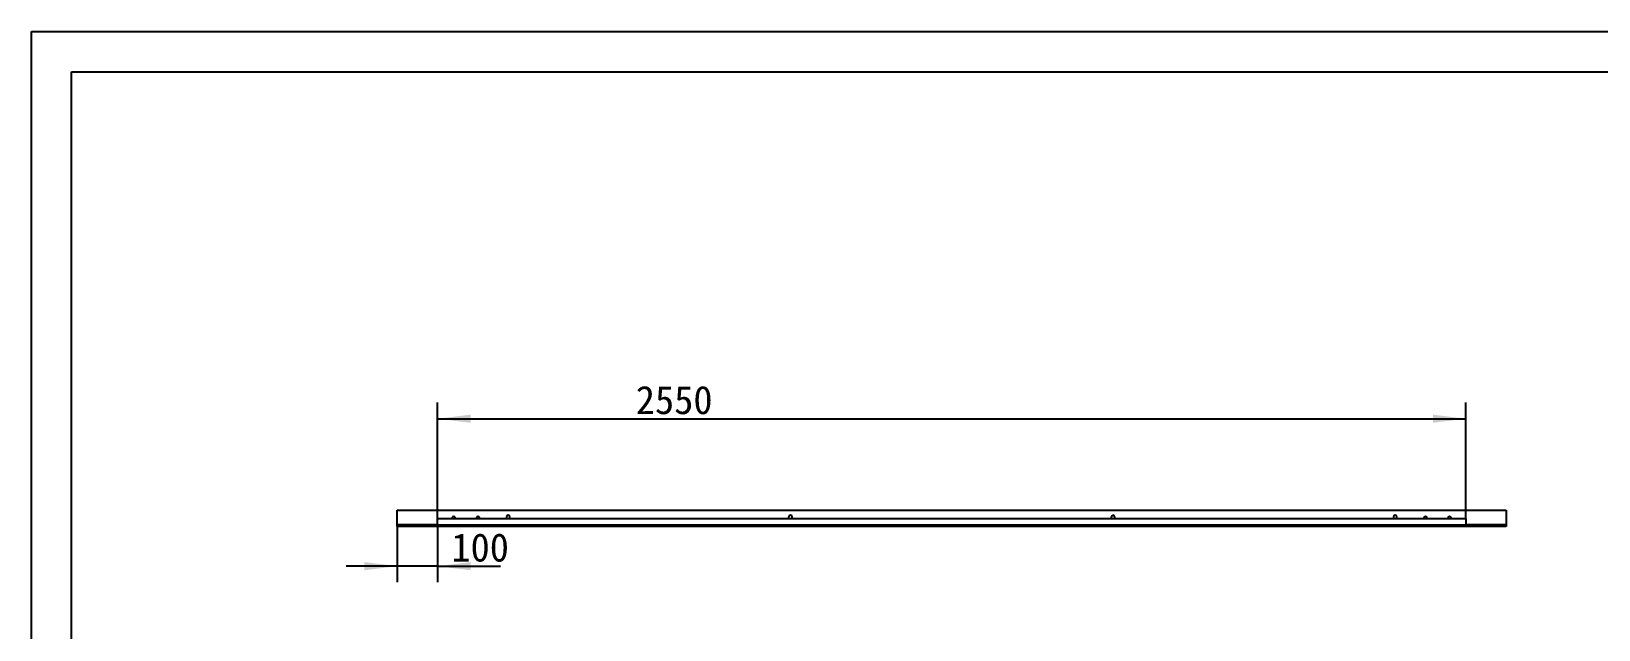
# Model space of a CAD drawing. Header units: millimetres. Extents: x 0 to 297, y 0 to 210.
# Drawn here: x 0 to 194.4, y 135.8 to 210 of the extents above; entities that cross this region are included whole.
import ezdxf

# ---------------------------------------------------------------- set-up
doc = ezdxf.new("R2010")
doc.units = ezdxf.units.MM
doc.linetypes.add('SLD-实线', pattern=[0])
doc.layers.add('图框', color=7, linetype='SLD-实线')
doc.styles.add('SLDTEXTSTYLE1', font='SIMSUN.TTC')
doc.dimstyles.new('SLDDIMSTYLE0', dxfattribs={"dimtxt": 3.5, "dimasz": 4.08, "dimexe": 0, "dimexo": 0.0625, "dimgap": 0.875, "dimtad": 2, "dimlfac": 20, "dimrnd": 1e-09, "dimzin": 12, "dimdsep": 46, "dimtxsty": 'SLDTEXTSTYLE1', "dimsah": 1, "dimcen": 0.09, "dimadec": 0, "dimazin": 3, "dimtfac": 1, "dimtofl": 0, "dimtmove": 0, "dimatfit": 3, "dimfxl": 0, "dimfrac": 2, "dimtolj": 1, "dimtzin": 12, "dimarcsym": 0})
doc.dimstyles.new('SLDDIMSTYLE1', dxfattribs={"dimtxt": 3.5, "dimasz": 4.08, "dimexe": 0, "dimexo": 0.0625, "dimgap": 0.875, "dimtad": 2, "dimlfac": 20, "dimrnd": 1e-09, "dimzin": 12, "dimdsep": 46, "dimtxsty": 'SLDTEXTSTYLE1', "dimsah": 1, "dimcen": 0.09, "dimadec": 0, "dimazin": 3, "dimtfac": 1, "dimtmove": 0, "dimatfit": 0, "dimfxl": 0, "dimfrac": 2, "dimtolj": 1, "dimtzin": 12, "dimarcsym": 0})

# ---------------------------------------------------------------- blocks, each defined once
blk = doc.blocks.new('_D')
at = {"layer": '图框'}
for p, q in [((50.38, 149.64), (50.38, 163.98)), ((177.88, 149.64), (177.88, 163.98)), ((50.38, 161.98), (177.88, 161.98))]:
    blk.add_line(p, q, dxfattribs=at)
for points in [[(50.38, 161.98), (54.46, 161.48), (54.46, 162.49)], [(177.88, 161.98), (173.8, 162.49), (173.8, 161.48)]]:
    blk.add_solid(points, dxfattribs=at)
at = {"layer": '图框', "insert": (74.95, 166.06), "char_height": 3.5, "attachment_point": 1, "style": 'SLDTEXTSTYLE1'}
blk.add_mtext('2550', dxfattribs=at)
blk = doc.blocks.new('_D_1')
at = {"layer": '图框'}
for p, q in [((45.38, 148.79), (45.38, 141.71)), ((50.38, 148.64), (50.38, 141.71)), ((45.38, 143.71), (39.03, 143.71)), ((50.38, 143.71), (45.38, 143.71)), ((50.38, 143.71), (58.19, 143.71))]:
    blk.add_line(p, q, dxfattribs=at)
for points in [[(45.38, 143.71), (41.3, 144.21), (41.3, 143.2)], [(50.38, 143.71), (54.46, 143.2), (54.46, 144.21)]]:
    blk.add_solid(points, dxfattribs=at)
at = {"layer": '图框', "insert": (52.08, 147.78), "char_height": 3.5, "attachment_point": 1, "style": 'SLDTEXTSTYLE1'}
blk.add_mtext('100', dxfattribs=at)

msp = doc.modelspace()

# ---------------------------------------------------------------- linework, layer by layer
at = {"color": 7, "linetype": 'SLD-实线', "lineweight": 25}
for p, q in [((45.37710829, 150.63524684), (182.87710829, 150.63524684)), ((45.37710829, 148.82207684), (45.37710829, 150.63524684)), ((58.90210829, 149.78524684), (58.90210829, 149.63524684)), ((59.35210829, 149.63524684), (59.35210829, 149.78524684)), ((93.90210829, 149.78524684), (93.90210829, 149.63524684)), ((94.35210829, 149.63524684), (94.35210829, 149.78524684)), ((133.90210829, 149.78524684), (133.90210829, 149.63524684)), ((134.35210829, 149.63524684), (134.35210829, 149.78524684)), ((168.90210829, 149.78524684), (168.90210829, 149.63524684)), ((169.35210829, 149.63524684), (169.35210829, 149.78524684)), ((182.87710829, 150.63524684), (182.87710829, 148.82207684)), ((50.37710829, 148.82207684), (45.37710829, 148.82207684)), ((45.37710829, 148.82207684), (45.37710829, 148.78524684)), ((45.37710829, 148.63524684), (45.37710829, 148.78524684)), ((45.37710829, 148.78524684), (45.87710829, 148.78524684)), ((45.87710829, 148.63524684), (45.37710829, 148.63524684)), ((45.87710829, 148.78524684), (45.87710829, 148.63524684)), ((50.30210829, 148.78524684), (45.87710829, 148.78524684)), ((50.30210829, 148.63524684), (45.87710829, 148.63524684)), ((50.30210829, 148.78524684), (50.30210829, 148.63524684)), ((50.37710829, 148.78524684), (50.30210829, 148.78524684)), ((50.37710829, 148.63524684), (50.30210829, 148.63524684)), ((50.37710829, 148.82207684), (50.37710829, 149.63524684)), ((50.37710829, 149.63524684), (177.87710829, 149.63524684)), ((50.37710829, 148.82207684), (177.87710829, 148.82207684)), ((50.37710829, 148.63524684), (50.37710829, 148.82207684)), ((177.87710829, 148.63524684), (50.37710829, 148.63524684)), ((177.87710829, 149.63524684), (177.87710829, 148.82207684)), ((177.87710829, 148.82207684), (177.87710829, 148.63524684)), ((182.87710829, 148.82207684), (177.87710829, 148.82207684)), ((177.95210829, 148.78524684), (177.87710829, 148.78524684)), ((177.95210829, 148.63524684), (177.87710829, 148.63524684)), ((177.95210829, 148.78524684), (177.95210829, 148.63524684)), ((182.37710829, 148.78524684), (177.95210829, 148.78524684)), ((182.37710829, 148.63524684), (177.95210829, 148.63524684)), ((182.37710829, 148.63524684), (182.37710829, 148.78524684)), ((182.37710829, 148.78524684), (182.87710829, 148.78524684)), ((182.87710829, 148.63524684), (182.37710829, 148.63524684)), ((182.87710829, 148.78524684), (182.87710829, 148.82207684)), ((182.87710829, 148.78524684), (182.87710829, 148.63524684))]:
    msp.add_line(p, q, dxfattribs=at)
for centre, start, end in [((52.37710829, 149.63524684), 359.9999999998, 180.0000000002), ((55.37710829, 149.63524684), 359.9999999998, 180.0000000002), ((59.12710829, 149.78524684), 0, 180), ((94.12710829, 149.78524684), 0, 180), ((134.12710829, 149.78524684), 0, 180), ((169.12710829, 149.78524684), 0, 180), ((172.87710829, 149.63524684), 0.0000000002, 179.9999999998), ((175.87710829, 149.63524684), 0.0000000002, 179.9999999998)]:
    msp.add_arc(centre, 0.225, start, end, dxfattribs=at)
at = {"layer": '图框'}
for p, q in [((-0.00657264, -0.00062014), (-0.00657264, 209.99937986)), ((-0.00657264, 209.99937986), (296.99342736, 209.99937986)), ((4.99342736, 4.99937986), (4.99342736, 204.99937986)), ((4.99342736, 204.99937986), (291.99342736, 204.99937986))]:
    msp.add_line(p, q, dxfattribs=at)

# ---------------------------------------------------------------- dimensions: what is measured, and where the dimension line sits
dim = msp.add_linear_dim(base=(177.87710829, 161.98460568), p1=(50.37710829, 149.63524684), p2=(177.87710829, 149.63524684), dimstyle='SLDDIMSTYLE0', dxfattribs=at)
dim.commit()
dim.dimension.update_dxf_attribs({"geometry": '_D', "text_midpoint": (79.02162177, 161.98460568), "dimtype": 160})
dim = msp.add_linear_dim(base=(45.37710829, 143.706939), p1=(50.37710829, 148.63524684), p2=(45.37710829, 148.78524684), angle=0, dimstyle='SLDDIMSTYLE1', dxfattribs=at)
dim.commit()
dim.dimension.update_dxf_attribs({"geometry": '_D_1', "text_midpoint": (55.13059491, 143.706939), "dimtype": 160})

doc.saveas('drawing.dxf')
